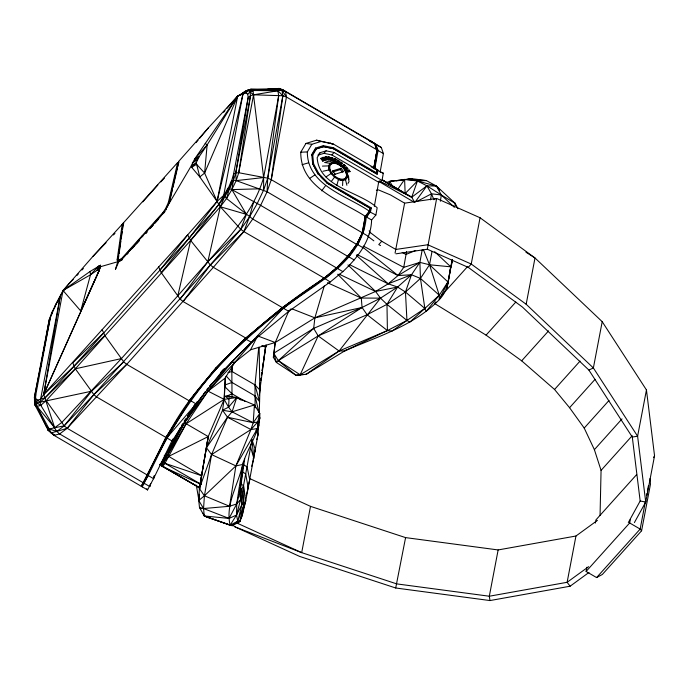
<?xml version="1.0" encoding="UTF-8"?>
<svg xmlns="http://www.w3.org/2000/svg" width="689" height="689" viewBox="0 0 689 689"><rect width="100%" height="100%" fill="white"/><g stroke="black" fill="none" stroke-linecap="round" stroke-linejoin="round"><path stroke-width="1.03" d="M123.787 223.692L122.211 224.278L92.774 256.558L63.018 290.491L51.77 312.608L49.22 319.722L34.45 397.028L34.51 401.644L47.972 430.082L51.236 432.821L56.748 431.443L64.206 425.845L93.842 394.651L210.317 264.989L240.762 229.308L249.487 216.897L257.281 203.462L263.603 190.061L263.629 177.547L253.027 90.827L250.908 89.26L247.334 90.362L237.696 96.047L208.345 127.913L178.666 161.433L169.227 201.946C165.687 212.72 156.541 220.144 149.694 228.757M232.021 396.993L231.805 367.211M225.579 377.021L224.158 399.37L208.224 436.568L199.388 488.553L198.742 500.481L199.5 507.56L203.556 508.534L229.566 506.269L235.888 465.885L250.951 429.54L253.19 422.727L259.77 413.434L257.669 422.021L253.19 422.727L232.072 411.833L228.576 407.182L229.187 396.278L236.766 397.501L254.43 404.968L259.77 413.434C260.554 431.745 247.558 447.454 242.683 464.481C238.403 484.505 225.062 504.072 230.135 525.199L232.245 525.681L239.815 521.676L242.115 515.966L245.723 500.929L257.996 434.776L258.961 421.048M369.692 141.297L369.709 140.444L282.611 89.613L279.088 88.442L267.625 89.2M600.059 515.346L601.066 470.38L594.383 449.659L584.212 428.067L569.57 407.707L554.55 389.474L521.676 360.829L486.072 335.138L434.466 303.436L435.879 301.86M259.279 412.771L259.891 390.043L259.116 347.351M253.207 458.9L255.266 449.504L252.002 439.754L243.544 485.616L245.723 500.929L239.815 521.676L237.739 521.185L230.135 525.199L204.28 515.958L203.556 508.534L198.742 500.481L204.426 495.796L235.888 465.885L257.488 428.549L257.669 422.021L250.951 429.54L211.566 454.585L199.388 488.553L204.426 495.796L229.566 506.269L236.723 503.917L240.607 499.628L240.091 491.059L243.432 461.518M341.081 168.254L332.684 170.881L332.649 171.992L340.366 169.58L341.081 168.254L343.553 171.578L342.183 172.017L340.366 169.58M255.567 338.299L234.871 362.293L225.036 378.218L224.158 399.37L222.53 410.231L206.459 447.729L199.388 488.553L208.224 436.568L186.159 423.744L185.04 422.012L205.115 392.101M342.579 185.591L342.795 180.458L338.463 179.467L338.807 178.589L342.424 179.321L345.198 178.451L346.558 176.16L345.249 179.321L342.312 180.242L342.424 179.321M47.541 428.076L47.972 430.082L54.035 435.362L59.633 433.949L67.177 428.282L126.733 364.352L213.349 267.349L243.846 231.616L252.717 219.024L260.64 205.374L267.082 191.749L267.72 178.175L278.666 95.831L277.908 90.75L275.1 88.778L250.908 89.26L244.707 91.525L240.409 94.875L237.696 96.047L227.112 108.225M222.53 410.231L232.072 411.833L254.43 404.968L253.19 422.727L227.508 417.233L222.53 410.231L228.576 407.182L236.766 397.501L241.322 400.214M335.982 159.392L335.905 161.829L334.182 160.95L334.354 158.522L336.077 159.4L334.354 158.522M334.182 160.95L334.975 158.866M455.05 205.417L455.205 203.393L436.438 186.039L426.276 180.552L412.401 178.735L389.75 181.371L385.754 182.766M288.786 311.04L275.238 342.511L273.369 357.315L276.427 362.466L295.857 375.229L306.217 374.316L346.558 349.788M322.814 161.166L322.9 160.167L321.599 158.548L320.6 158.41L322.814 161.166L323.994 160.666L322.288 158.255L320.6 158.41M259.409 394.478L259.934 388.424M260.106 386.408L260.459 382.378L259.365 395.34M371.914 142.227L369.709 140.444L374.962 143.829L376.926 150.598L374.773 168.926L383.317 173.197L382.025 180.449L334.079 152.476L326.147 150.831L320.109 152.691L317.164 157.678C318.973 187.477 359.219 191.258 377.167 207.768L375.875 215.02L371.612 219.998C370.958 240.935 357.47 257.919 342.864 271.63L252.717 219.024L226.552 198.527L231.866 189.604L233.433 180.217L233.528 174.257L235.75 172.948L238.73 172.724L267.72 178.175L271.277 179.674L362.336 232.804L356.833 244.13L347.824 256.248L336.516 267.926L323.864 278.313L282.369 307.621L245.672 338.049L216.053 368.098L190.078 400.318L166.798 437.911L148.169 475.539L143.433 482.86L59.633 433.949L56.748 431.443L49.427 429.032L46.309 426.405L34.838 404.744L34.45 397.028L35.647 394.53L35.682 398.698L37.034 406.484L51.236 432.821L54.035 435.362L141.211 486.236C156.532 457.41 169.546 427.206 189.26 400.843C215.855 365.437 247.609 334.32 283.343 308.19C314.494 283.928 362.853 262.156 366.238 216.863L370.501 211.885L371.285 207.932L327.499 182.387L318.904 173.671L318.129 174.239L312.677 163.732L318.172 173.895L327.146 182.99L370.114 208.061L369.528 211.325L365.273 216.294L362.207 233.347C354.68 251.864 339.858 266.152 324.33 278.192L243.846 231.616L240.762 229.308L220.325 206.769L217.069 201.429L204.616 173.06L207.122 144.948L237.696 96.047L245.973 92.929L248.04 90.466L250.908 89.26L282.034 90.483L285.608 91.68L374.962 143.829L377.081 149.909L373.851 168.107L377.081 149.909L286.443 97.02L282.852 95.762L253.578 94.815L250.486 95.676L248.152 97.605L233.528 174.257L226.552 198.527L220.325 206.769L190.638 240.452L75.334 368.804L46.172 400.628L40.78 405.321L37.034 406.484L34.838 404.744L34.51 401.644L50.271 317.879C55.792 303.952 61.993 289.742 73.189 279.484M338.575 163.31L339.083 161.062L337.593 160.081L336.895 162.208L338.575 163.31L339.272 161.183L337.593 160.081M265.859 345.249L259.891 390.043L254.99 384.91L231.943 371.466L232.572 365.187M255.111 407.259L254.99 384.91L258.745 347.29M628.316 522.581L640.167 500.989L632.295 437.059L588.871 370.045L522.357 307.001L468.27 267.392L427.335 249.229L436.637 198.475L480.061 217.75L535 257.97L602.203 321.677L646.446 389.948L654.55 455.774L645.722 502.057L634.397 522.581M336.516 267.926L324.33 278.192L282.886 307.475L245.93 338.144L183.145 301.567L180.165 299.155L207.82 261.76L220.325 206.769L231.461 180.776L233.433 180.217L236.181 180.621L267.082 191.749L356.79 244.5L348.789 256.816L347.919 256.446L260.64 205.374L231.866 189.604L227.999 188.063L218.887 204.366L190.638 240.452L177.822 295.779L121.402 358.581L61.898 422.374L54.698 427.74L49.427 429.032M368.684 236.508L363.31 233.373L365.196 216.716L369.528 211.325C347.118 195.573 307.311 185.711 307.32 151.933L311.833 144.294L321.074 141.452L333.218 143.967L376.969 169.503L376.177 173.731L377.305 174.102L377.942 170.062L376.237 169.683M452.285 259.753C448.72 273.438 449.951 288.863 439.263 299.663C413.701 325.992 377.4 336.551 344.733 350.89L339.083 351.011L318.172 335.922L313.667 328.395L314.873 317.853L324.269 285.952M198.863 499.447L199.483 494.289M200.585 485.013L200.835 482.955M201.076 480.888L201.688 475.729L168.667 456.394L167.616 454.585L185.04 422.012L208.026 391.128L233.407 360.278M267.082 191.749L271.277 179.674L282.852 95.762L282.034 90.483L279.088 88.442L274.36 89.294M374.962 143.829L374.85 144.621L375.936 144.389L381.31 147.524L383.428 153.613L380.147 172.061M261.053 378.166L260.761 380.268L261.079 378.123M261.501 375.005L261.803 372.895M262.104 370.794L262.552 367.633M262.853 365.523L263.301 362.362M263.594 360.261L265.687 345.516M139.178 240.625L121.273 259.839L118.87 261.553L115.442 269.433L117.767 261.579L117.121 259.942L122.211 224.278L123.279 224.347L122.53 229.575M177.702 162.475L168.314 202.721L165.403 208.982L162.923 212.582L121.677 258.496L122.048 259.796L118.809 261.424L118.138 258.582L123.193 223.15L177.702 162.475L178.761 162.587L177.796 166.729M118.801 255.705L118.207 259.891L117.121 259.942M119.102 253.621L120.894 241.072M121.186 238.98L122.229 231.668M244.69 458.805L240.091 491.059L236.723 503.917L229.067 518.438L204.28 515.958L199.5 507.56L201.266 508.792M164.249 455.593L165.98 454.628L167.616 454.585L159.908 464.808L161.872 464.567L164.085 461.415L186.159 423.744L208.026 391.128L234.871 362.293L250.581 349.788L275.238 342.511L314.873 317.853L375.574 291.456L388.183 283.816L398.027 275.557L403.728 267.358L419.885 262.38L429.514 264.765L450.744 266.832L447.075 287.813L450.744 266.832L434.681 251.692M261.553 374.928L261.863 372.809M262.173 370.682L265.98 345.172M440.383 201.24L441.322 194.996L436.438 186.039L417.431 180.992L404.607 179.424L397.665 189.441M177.822 295.779L207.82 261.76L240.762 229.308L246.395 214.348L231.866 189.604L236.181 180.621L238.73 172.724L250.486 95.676L250.004 91.938L248.04 90.466L244.707 91.525L243.002 93.876L217.069 201.429L189.354 237.938L161.243 272.629L180.165 299.155M430.573 199.844L431.495 193.807L426.904 185.832L417.431 180.992L405.149 193.549L411.729 197.218L414.769 202.566L426.904 185.832L436.438 186.039L439.685 190.173M449.736 273.292L452.363 259.658M206.175 516.948L232.245 525.681L237.739 521.185L236.542 515.028L236.723 503.917L242.683 464.481L235.888 465.885L211.566 454.585L206.459 447.729L208.224 436.568L168.667 456.394L164.085 461.415L159.908 464.808M377.942 170.062L376.831 170.261L376.392 172.758L333.605 147.79L323.356 145.672L323.201 146.602L315.562 148.953L311.833 155.266L312.737 155.094L316.389 148.919L323.864 146.619L333.691 148.652L377.305 174.102L376.969 169.503L375.393 168.926M375.875 215.02L369.45 211.738C371.716 199.879 368.675 217.517 366.238 216.863L365.196 216.716L369.528 211.325M451.493 265.196L452.372 260.046M373.808 168.357L377.081 149.909M374.773 168.926L378.054 150.478L375.936 144.389L370.682 141.004L381.31 147.524M374.342 206.399L378.64 182.24L382.025 180.449M258.039 429.419L258.797 425.208L258.384 423.21M362.336 232.804L356.79 244.5L357.806 244.69L362.207 233.347L365.273 216.294C340.728 200.413 300.378 187.899 300.766 152.2L305.942 143.441L316.544 140.186L333.218 143.967M40.642 367.142L41.021 365.032M41.977 359.761L42.356 357.66M42.735 355.55L49.22 319.722L50.271 317.879L34.45 397.028L34.838 404.744L36.663 407.285M58.496 300.86L60.115 297.002L40.005 402.221L40.78 405.321L56.748 431.443L67.177 428.282L93.842 394.651L126.733 364.352L189.26 400.843L190.078 400.318C227.267 352.01 273.008 311.015 324.33 278.192L330.212 282.016L342.864 271.63M330.212 282.016L288.708 311.325L213.349 267.349L210.317 264.989L207.82 261.76C230.04 236.525 254.095 210.688 263.629 177.547L278.666 95.831M271.277 179.674L286.443 97.02L285.608 91.68L282.611 89.613L280.552 89.63M242.115 515.966L243.269 509.722M422.219 249.788L419.885 262.38L420.454 278.425L424.855 308.439L426.164 311.437L439.281 295.211L447.928 281.939L429.514 264.765L423.382 249.59M40.78 405.321L34.51 401.644L35.682 398.698L37.482 400.137L40.556 399.215L43.726 394.392L187.675 234.871L217.069 201.429L223.71 195.34L243.002 93.876L248.04 90.466L277.908 90.75L282.852 95.762L267.72 178.175L263.603 190.061M376.177 173.731L376.831 170.261M357.005 254.465L398.027 275.557L419.885 262.38L411.497 274.765L397.605 287.046L380.509 298.148L362.052 307.483L313.667 328.395L273.714 353.268L276.427 362.466L278.339 360.648L318.172 335.922L367.099 314.718L386.977 304.349L405.459 292.015L420.454 278.425L429.514 264.765L432.003 251.563M250.486 95.676L235.75 172.948C228.619 199.491 205.985 217.466 189.354 237.938C140.634 290.655 93.773 345.06 45.095 397.82L40.005 402.221L36.534 403.272L37.482 400.137L40.005 402.221L91.508 391.231L123.753 361.949L126.733 364.352M238.73 172.724L253.578 94.815L250.004 91.938L247.73 94.255L248.152 97.605L235.75 172.948L236.181 180.621L263.629 177.547M588.613 566.677L567.125 582.3L489.311 596.226L396.761 583.893L301.687 552.647L238.118 523.588L238.515 521.487M249.874 478.64L310.515 506.363L301.687 552.647L235.087 526.913L232.555 525.009M376.383 190.181L378.407 189.871L390.568 194.961L404.615 203.16L395.073 253.07M310.515 506.363L405.588 537.609L395.71 587.993L299.637 556.419L235.087 526.913M480.061 217.75L471.233 264.033L468.27 267.392M640.167 500.989L645.722 502.057L637.609 436.232L593.375 367.96L526.163 304.254L535 257.97L525.948 252.208M597.432 520.384L575.952 536.016L498.138 549.943L489.311 596.226L489.991 600.558L570.113 586.218L588.957 572.464M602.203 321.677L593.375 367.96L588.871 370.045M575.952 536.016L567.125 582.3L570.113 586.218M650.046 478.493L650.459 484.264L641.588 530.78L602.332 574.471L596.588 577.571L586.106 571.448L586.907 567.245M595.339 523.063L595.942 519.902L636.645 474.592M646.446 389.948L637.609 436.232L632.295 437.059M586.106 571.448L629.668 522.96L630.271 519.807M645.567 500.67L640.15 529.074L596.588 577.571M646.566 495.417L646.971 493.307M647.367 491.205L648.375 485.943M237.696 96.047L217.069 201.429L199.776 176.909L191.688 167.315L191.37 165.67L194.487 159.314L237.696 96.047L204.616 173.06L199.776 176.909L196.236 162.69L199.354 156.412L207.122 144.948L205.227 143.329M198.957 499.43L199.371 497.337M324.553 160.244L324.76 159.28L323.684 157.592L322.736 157.385L324.553 160.244L325.931 160.029L324.502 157.471L322.736 157.385M406.588 251.407L403.728 267.358L363.379 246.094M51.089 315.657L52.553 311.514M341.15 165.119L342.08 163.129L341.15 165.119L339.565 163.827L340.771 162.07L341.141 162.363L339.565 163.827M169.589 201.929L172.483 189.509M172.965 187.434L177.314 168.796M141.443 485.538L142.184 486.804L147.558 489.939L153.535 478.674L154.276 475.565M273.869 355.274L273.369 357.315L275.238 342.511L257.634 335.905M239.815 521.676L243.915 504.839L245.723 500.929M247.575 488.647L249.728 479.863L247.11 466.858L243.424 464.705M246.249 495.546L248.169 487.752L245.715 473.86L242.028 471.707M224.304 368.529L196.038 403.943L190.078 400.318L165.825 437.343L144.104 482.446L144.406 483.42L149.78 486.555L150.28 484.531M251.735 466.298L253.776 458.064L252.002 439.754M253.991 454.637L255.266 449.504M256.756 439.565L257.996 434.776L256.868 428.437M90.104 271.466L63.018 290.491L80.742 310.946L90.492 274.782L90.104 271.466L100.473 265.222L100.611 266.686L97.347 274.747L43.726 394.392L54.698 427.74L64.206 425.845L91.508 391.231L75.334 368.804L72.776 362.776L103.66 332.847L102.11 329.652M253.767 201.558L249.487 216.897L243.846 231.616L210.317 264.989L183.145 301.567M348.858 179.571L348.574 176.47L347.084 173.249L346.378 173.404C344.956 168.796 341.262 165.679 337.016 163.844L337.205 163.164L332.77 161.889M149.78 486.555L150.719 483.497M190.078 400.318L166.437 437.102L147.816 474.687L148.169 475.539L153.535 478.674L154.508 475.599M54.285 308.508L55.508 304.779L60.012 297.57L43.726 394.392L74.231 366.092L104.788 335.474L103.66 332.847M336.895 162.208L338.092 160.408M336.826 185.462L338.463 179.467M258.168 427.12L258.797 425.208L257.841 423.373M172.844 439.065L153.535 478.674M326.62 159.753L326.956 158.849L326.147 157.144L325.26 156.868L326.62 159.753L328.162 159.822L327.06 157.187L325.26 156.868M343.561 167.22L344.888 165.532L345.232 165.885L343.561 167.22L342.123 165.765L343.785 164.438L344.888 165.532M266.402 345.292L265.609 347.282L261.863 345.499M333.605 147.79L333.235 148.686L323.201 146.602L323.864 146.619M259.236 420.066L260.046 418.094L259.245 416.216M388.544 184.23L389.75 181.371L412.401 178.735L406.355 179.545M118.138 258.582L118.809 261.424L100.611 266.686L98.665 271.302L98.51 269.873L100.473 265.222L96.908 270.441L90.492 274.782L63.018 290.491L43.726 394.392L99.319 270.131L80.742 310.946M141.503 485.28L142.184 486.804L148.169 475.539M447.928 281.939L439.263 299.663L439.281 295.211L429.514 264.765M250.581 349.788L257.169 336.826M143.433 482.86C163.405 442.235 186.108 402.729 216.449 368.856C248.393 334.139 285.961 305.391 324.33 278.192M180.535 427.542L162.251 461.587L164.085 461.415L164.964 463.327L200.981 484.246M181.543 425.673L182.542 423.804M328.972 159.71L329.428 158.875L328.911 157.213L328.093 156.894L328.972 159.71L330.617 160.063L329.747 157.247L328.093 156.894M243.544 485.616L243.915 504.839L237.739 521.185L242.037 504.322L241.77 488.854L243.544 485.616L240.78 484.005M653.516 457.634L654.55 455.774M345.732 169.537L346.197 168.702L347.42 168.194L347.807 168.667L345.732 169.537L344.474 167.978L346.558 167.108L347.807 168.667M165.98 454.628L185.04 422.012M312.737 155.094L313.633 163.93L312.746 164.292L311.738 154.517L315.553 148.066L323.356 145.672M329.686 166.307L331.047 164.008L333.82 163.138L330.229 163.991L328.782 166.428L329.101 169.899L329.988 169.58L329.686 166.307L328.524 165.885L330.057 163.31L333.149 162.337C343.346 162.992 347.644 172.982 349.047 181.629L347.971 183.446M193.695 406.122L196.038 403.943L172.172 441.046L166.798 437.911L166.437 437.102L165.825 437.343L96.813 397.071L93.842 394.651L91.508 391.231M187.692 415.777L189.466 413.142M191.826 409.628L197.149 401.713M164.016 212.901L165.084 211.351M206.459 447.729L227.508 417.233L232.072 411.833L236.766 397.501L224.158 399.37L186.159 423.744L164.964 463.327L162.604 466.496L161.596 465.773L160.959 463.93L162.604 466.496L200.318 488.277M184.161 421.082L186.004 418.516M187.847 415.949L202.592 395.443M203.815 393.738L205.046 392.024M356.833 244.13L347.919 256.446L337.489 268.495M341.003 166.17L341.408 165.618L340.59 165.73M321.685 190.862L325.561 185.66M331.512 181.207L334.535 177.176L331.004 173.576L325.949 176.944M331.512 160.115L332.089 159.366L331.883 157.798L331.159 157.445L331.512 160.115L333.226 160.735L333.097 159.736L332.089 159.366M334.535 177.176L335.052 176.393L331.9 173.18L329.988 169.58M327.499 182.387L326.913 183.145L370.027 208.302L371.285 207.932M161.243 272.629L160.115 270.002L187.675 234.871L190.638 240.452L207.82 261.76M347.583 172L349.607 171.036L350.021 171.621L347.583 172L346.558 170.381L348.996 170.002L350.021 171.621M189.26 400.843L215.485 368.288L245.672 338.049M209.542 386.219L211.532 383.782M220.833 372.413L222.823 369.984M221.824 371.991L252.794 340.633M196.055 142.606L198.105 140.151M199.465 138.523L208.345 127.913M142.838 201.86L157.841 185.048M166.798 437.911L196.038 403.943M145.534 233.571L146.921 231.96M223.589 112.281L224.993 110.662M320.109 152.691L317.93 155.18L323.968 153.32L326.147 150.831M323.968 153.32L331.9 154.965L334.079 152.476M207.122 144.948L194.487 159.314L199.354 156.412L192.3 163L197.157 160.063M290.818 308.948L288.708 311.325L251.442 342.278L245.956 339.238L245.93 338.144M145.612 233.588L147.041 231.995M150.615 228.016L153.475 224.829M154.904 223.236L158.479 219.257M127.043 254.241L128.473 252.656M132.047 248.686L134.898 245.508M136.327 243.923L139.187 240.745M369.08 233.881L370.269 232.563L369.166 230.824M526.163 304.254L471.233 264.033L427.8 244.759L395.779 249.452L381.732 241.253L378.761 244.561L380.552 245.603M440.839 296.339L467.745 266.385M486.072 335.138L515.82 302.032M521.676 360.829L548.59 330.875M554.55 389.474L580.043 361.096M569.57 407.707L595.063 379.329M584.212 428.067L608.998 400.473M594.383 449.659L622.003 418.912M601.066 470.38L632.226 435.698M208.328 387.881L206.889 389.466L208.026 391.128L224.158 399.37L228.576 407.182M209.766 386.305L231.323 362.638L254.629 338.962M76.823 275.557L78.279 273.981M81.913 270.054L83.369 268.477M90.492 274.782L98.88 265.739L96.908 270.441L98.51 269.873M251.442 342.278L283.343 308.19M347.824 256.248L336.792 267.961L324.838 278.881M160.804 181.93L164.507 178.029M92.774 256.558L106.089 242.683M113.487 234.966L114.96 233.425M299.948 374.954L339.083 351.011L387.407 330.574L406.941 320.437L424.855 308.439L439.281 295.211L420.454 278.425L411.497 274.765L398.027 275.557L362.681 247.101M144.406 483.42L141.211 486.236L144.104 482.446L141.9 485.771L142.184 486.804M313.667 328.395L278.339 360.648L295.857 375.229L306.217 374.316L339.083 351.011L380.509 298.148L375.574 291.456L347.962 264.938M342.123 165.765L344.035 164.68M245.034 92.145L247.334 90.362L249.47 90.242M208.026 391.128L225.036 378.218M118.697 260.003L121.677 258.496M331.004 173.576L331.9 173.18M327.146 182.99L321.057 177.211M309.507 178.511L314.942 174.885M241.279 94.315L247.334 90.362L249.444 90.328M346.378 173.404L344.345 169.589L344.939 169.218L345.551 170.794M416.63 201.593L431.495 193.807L441.322 194.996L455.205 203.393L457.927 208.793M344.733 350.89L387.407 330.574L391.955 331.125L406.941 320.437L405.459 292.015L411.497 274.765L388.183 283.816L349.444 264.602M147.816 474.687L147.196 474.971L67.177 428.282L64.206 425.845L46.172 400.628M225.82 396.545L232.064 393.807L244.974 401.342M321.599 158.548L322.288 158.255M322.9 160.167L323.597 159.874M344.474 167.978L346.558 167.108M415.743 250.477L405.924 254.448L402.187 252.432M250.004 91.938L253.027 90.827M224.536 385.134L232.004 382.455L255.051 395.908L259.564 401.67L254.99 384.91M215.485 368.288L216.053 368.098L216.449 368.856M325.475 162.216L328.972 161.123L333.149 162.337L333.175 163.069L337.438 163.879L341.193 166.066M343.553 171.578L334.466 174.429L335.155 174.196L332.684 170.881M40.556 399.215L45.095 397.82L75.334 368.804L121.402 358.581L123.753 361.949M302.04 164.714L308.422 162.854M322.934 171.268L329.101 169.899M433.545 199.336L436.637 198.475L404.615 203.16M228.016 372.56L231.943 371.466M273.292 89.26L275.1 88.778L282.034 90.483L286.443 97.02M276.255 89.182L278.141 88.692M253.578 94.815L277.908 90.75M323.684 157.592L324.502 157.471M324.76 159.28L325.57 159.15M257.488 428.549L250.951 429.54L227.508 417.233L211.566 454.585L204.426 495.796L203.556 508.534L229.067 518.438L236.542 515.028L242.037 504.322L240.073 489.957M395.942 253.828L427.335 249.229M396.278 180.888L399.301 180.484M401.317 180.217L404.34 179.812M383.428 153.613L378.054 150.478L376.926 150.598L375.204 145.612M231.323 362.638L234.871 362.293M346.558 170.381L347.566 170.304L348.169 171.26M393.479 181.095L389.75 181.371L392.842 186.659M333.691 148.652L333.235 148.686L375.264 173.197M122.048 259.796L121.273 259.839L162.888 213.512L163.474 213.676L162.923 212.582M316.389 148.919L315.562 148.953L315.553 148.066M300.766 152.2L307.32 151.933M322.452 166.109L328.524 165.885L328.86 169.546L331.142 173.723M231.866 189.604L259.753 188.812M117.767 261.579L119.808 261.398L119.593 259.977M331.047 164.008L330.229 163.991L330.057 163.31L324.605 162.492M362.207 233.347L363.31 233.373M326.147 157.144L327.06 157.187M326.956 158.849L327.861 158.883M405.588 537.609L498.138 549.943M395.71 587.993L489.991 600.558M305.942 143.441L311.833 144.294M159.9 464.274L161.872 464.567L164.964 463.327L201.688 475.729M328.911 157.213L329.885 157.419M329.428 158.875L330.393 159.081M168.314 202.721L169.348 202.962M316.544 140.186L321.074 141.452M220.325 206.769L246.395 214.348M380.939 172.345L383.317 173.197M331.159 157.445L332.89 158.16L331.883 157.798M292.041 308.87L314.873 317.853L362.052 307.483L367.099 314.718L387.407 330.574L386.977 304.349L397.605 287.046L405.459 292.015L424.855 308.439L409.86 322.107L406.941 320.437L386.977 304.349L380.509 298.148L361.312 298.053L327.413 282.714M231.108 397.157L229.187 396.278L224.786 396.063L228.696 398.81M200.947 484.333L162.604 466.496L160.959 463.93M339.048 274.119L375.574 291.456L397.605 287.046L388.183 283.816L356.368 255.343M239.789 487.898L241.77 488.854L243.915 504.839L242.037 504.322L240.142 496.519M370.579 141.736L375.936 144.389M279.088 88.442L285.608 91.68M379.217 180.862L411.729 197.218L426.904 185.832L441.322 194.996L454.361 207.32M334.871 160.304L335.879 160.821L335.905 161.829M199.267 487.493L161.596 465.773L199.388 487.726M166.772 206.485L167.677 207.019L167.444 206.278L191.37 165.67L196.236 162.69L191.688 167.315L196.58 164.283L204.616 173.06M330.462 143.062L332.305 144.139M371.035 166.738L372.887 167.815M331.9 154.965L378.64 182.24M335.052 176.393L338.807 178.589M334.475 177.142L338.738 179.631L342.795 180.458L345.887 179.484L347.42 176.909L346.696 176.884L346.257 172.879M366.238 216.863L371.612 219.998M357.806 244.69L363.181 247.825M348.789 256.816L354.163 259.951M629.668 522.96L640.15 529.074L641.588 530.78M239.927 487.778L241.77 488.854M50.728 432.597L54.422 434.75M378.864 181.457L413.848 202.023M382.473 179.95L411.729 197.218L417.431 180.992L426.276 180.552L404.607 179.424L405.149 193.549M382.447 180.173L404.245 193.015L382.404 179.993M453.448 202.342L455.205 203.393L455.644 205.417M230.488 524.57L232.245 525.681M337.679 161.665L338.669 162.311M236.405 522.305L238.118 523.588M245.973 92.929L247.73 94.255M370.269 232.563L381.732 241.253M368.115 236.491L373.843 240.84M340.771 162.07L342.355 163.362M340.435 163.396L341.374 164.163M226.552 198.527L223.71 195.34M225.01 386.856L232.064 393.807M343.785 164.438L345.232 165.885M343.053 165.463L343.906 166.316M337.644 274.239L361.312 298.053L362.052 307.483L318.172 335.922L300.163 374.756L278.339 360.648L273.714 353.268M165.748 209.37L166.152 209.8L165.403 208.982M226.25 376.065L232.004 382.455M37.034 406.484L54.698 427.74M345.456 167.789L346.197 168.702M321.78 157.919L323.994 160.666M104.788 335.474L121.402 358.581M349.607 171.036L348.996 170.002M324.114 157.17L325.931 160.029M146.817 488.673L147.558 489.939M375.307 145.457L378.054 150.478M313.633 163.93L318.904 173.671M158.565 266.807L160.115 270.002M326.793 156.946L328.162 159.822M256.015 430.246L257.996 434.776M254.43 404.968L255.636 407.776M203.152 513.271L204.28 515.958L230.135 525.199L236.542 515.028L240.607 499.628L239.936 490.034M431.495 193.807L433.941 199.75M142.287 235.578L142.752 236.775M329.747 157.247L330.617 160.063M250.693 447.419L253.776 458.064M255.051 395.908L259.021 412.789M346.894 185.255L345.198 178.451M196.296 485.125L198.802 499.671M370.027 208.302L370.501 211.885M332.865 158.074L333.226 160.735M311.738 154.517L311.833 155.266M47.808 428.188L47.972 430.082M178.666 161.433L178.761 162.587M123.193 223.15L123.279 224.347"/></g></svg>
